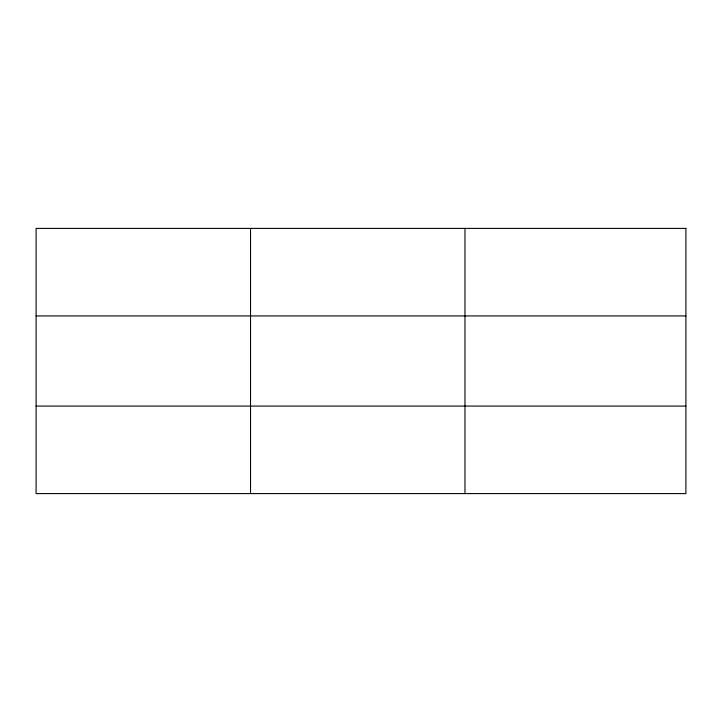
<?xml version="1.0" encoding="UTF-8"?>
<svg xmlns="http://www.w3.org/2000/svg" width="722" height="722" viewBox="0 0 722 722"><rect width="100%" height="100%" fill="white"/><g stroke="black" fill="none" stroke-linecap="round" stroke-linejoin="round"><path stroke-width="1.08" d="M250.534 228.405L250.534 493.595M464.968 228.405L464.968 493.595M36.1 315.92L685.9 315.92M36.1 406.08L685.9 406.08M685.9 228.405L685.9 493.595L36.1 493.595L36.1 228.405L685.9 228.405"/></g></svg>
